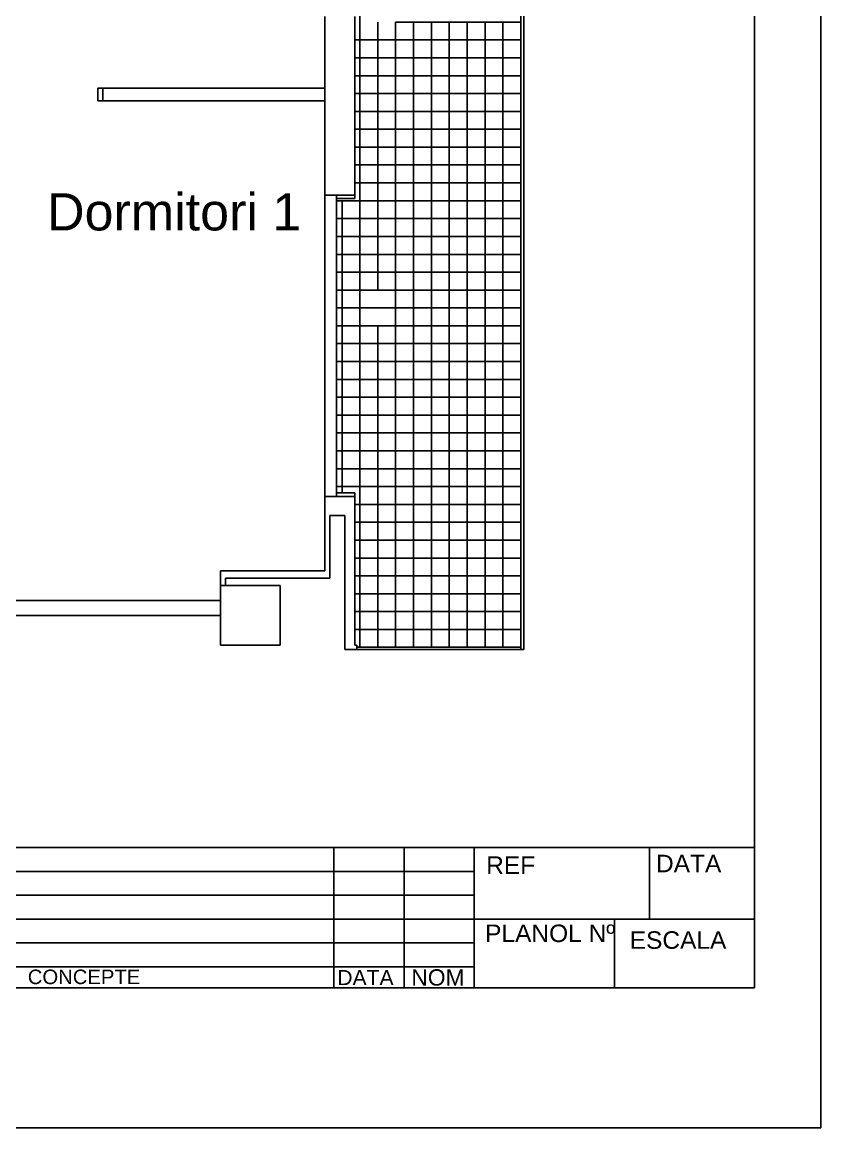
# Model space of a CAD drawing. Header units: millimetres. Extents: x 2377 to 4712, y -254 to 3188.
# Drawn here: x 3610.6 to 3724.5, y 1677.7 to 1835.5 of the extents above; entities that cross this region are included whole.
import ezdxf

# ---------------------------------------------------------------- set-up
doc = ezdxf.new("R2010")
doc.units = ezdxf.units.MM
doc.linetypes.add('DASHED2', pattern=[0.375, 0.25, -0.125])
doc.layers.add('Nombre', color=130, linetype='Continuous')
doc.styles.get("Standard").update_dxf_attribs({"font": 'arial.ttf'})

msp = doc.modelspace()

# ---------------------------------------------------------------- linework, layer by layer
for p, q in [((3724.55, 1974.71), (3724.55, 1677.71)), ((3715.09, 1697.71), (3715.09, 1959.71)), ((3681.76, 1746.28), (3681.76, 1922.57)), ((3682.2, 1746.28), (3682.2, 1922.57)), ((3658.82, 1899.21), (3658.82, 1822.74)), ((3653.82, 1836.27), (3653.82, 1827.78)), ((3658.07, 1810.78), (3658.07, 1836.27)), ((3661.36, 1835.49), (3661.36, 1832.94)), ((3663.91, 1835.49), (3666.46, 1835.49)), ((3663.91, 1835.49), (3663.91, 1832.94)), ((3663.91, 1835.49), (3663.91, 1832.94)), ((3666.46, 1835.49), (3666.46, 1832.94)), ((3666.46, 1835.49), (3669.01, 1835.49)), ((3669.01, 1835.49), (3669.01, 1832.94)), ((3669.01, 1835.49), (3671.56, 1835.49)), ((3671.56, 1835.49), (3671.56, 1832.94)), ((3671.56, 1835.49), (3674.11, 1835.49)), ((3674.11, 1835.49), (3674.11, 1830.39)), ((3674.11, 1835.49), (3676.66, 1835.49)), ((3676.66, 1835.49), (3676.66, 1830.39)), ((3676.66, 1835.49), (3681.76, 1835.49)), ((3679.21, 1835.49), (3679.21, 1830.39)), ((3658.07, 1832.94), (3661.36, 1832.94)), ((3661.36, 1832.94), (3658.82, 1832.94)), ((3661.36, 1832.94), (3661.36, 1825.29)), ((3663.91, 1832.94), (3661.36, 1832.94)), ((3661.36, 1832.94), (3663.91, 1832.94)), ((3663.91, 1832.94), (3663.91, 1825.29)), ((3666.46, 1832.94), (3663.91, 1832.94)), ((3666.46, 1832.94), (3666.46, 1827.84)), ((3669.01, 1832.94), (3666.46, 1832.94)), ((3666.46, 1832.94), (3669.01, 1832.94)), ((3669.01, 1832.94), (3669.01, 1827.84)), ((3671.56, 1832.94), (3669.01, 1832.94)), ((3669.01, 1832.94), (3671.56, 1832.94)), ((3671.56, 1832.94), (3671.56, 1827.84)), ((3674.11, 1832.94), (3671.56, 1832.94)), ((3671.56, 1832.94), (3674.11, 1832.94)), ((3676.66, 1832.94), (3674.11, 1832.94)), ((3674.11, 1832.94), (3676.66, 1832.94)), ((3679.21, 1832.94), (3676.66, 1832.94)), ((3676.66, 1832.94), (3681.76, 1832.94)), ((3666.46, 1830.39), (3658.07, 1830.39)), ((3661.36, 1830.39), (3658.07, 1830.39)), ((3663.91, 1830.39), (3664.24, 1830.39)), ((3663.91, 1830.39), (3663.91, 1827.84)), ((3669.01, 1830.39), (3666.46, 1830.39)), ((3666.46, 1830.39), (3669.01, 1830.39)), ((3671.56, 1830.39), (3669.01, 1830.39)), ((3669.01, 1830.39), (3671.56, 1830.39)), ((3674.11, 1830.39), (3671.56, 1830.39)), ((3671.56, 1830.39), (3674.11, 1830.39)), ((3676.66, 1830.39), (3674.11, 1830.39)), ((3674.11, 1830.39), (3674.11, 1827.84)), ((3674.11, 1830.39), (3676.66, 1830.39)), ((3679.21, 1830.39), (3676.66, 1830.39)), ((3676.66, 1830.39), (3676.66, 1827.84)), ((3676.66, 1830.39), (3679.21, 1830.39)), ((3681.76, 1830.39), (3679.21, 1830.39)), ((3679.21, 1830.39), (3679.21, 1827.84)), ((3679.21, 1830.39), (3681.76, 1830.39)), ((3681.76, 1830.39), (3681.76, 1827.84)), ((3653.82, 1827.78), (3653.82, 1823.2)), ((3661.36, 1827.84), (3658.07, 1827.84)), ((3658.82, 1827.84), (3659.14, 1827.84)), ((3658.82, 1827.84), (3658.82, 1825.29)), ((3663.91, 1827.84), (3661.36, 1827.84)), ((3661.36, 1827.84), (3663.91, 1827.84)), ((3666.46, 1827.84), (3663.91, 1827.84)), ((3663.91, 1827.84), (3663.91, 1825.29)), ((3663.91, 1827.84), (3663.91, 1825.29)), ((3669.01, 1827.84), (3666.46, 1827.84)), ((3666.46, 1827.84), (3666.46, 1825.29)), ((3666.46, 1827.84), (3669.01, 1827.84)), ((3671.56, 1827.84), (3669.01, 1827.84)), ((3669.01, 1827.84), (3669.01, 1825.29)), ((3669.01, 1827.84), (3671.56, 1827.84)), ((3674.11, 1827.84), (3671.56, 1827.84)), ((3671.56, 1827.84), (3671.56, 1825.29)), ((3671.56, 1827.84), (3674.11, 1827.84)), ((3676.66, 1827.84), (3674.11, 1827.84)), ((3674.11, 1827.84), (3674.11, 1825.29)), ((3674.11, 1827.84), (3676.66, 1827.84)), ((3679.21, 1827.84), (3676.66, 1827.84)), ((3676.66, 1827.84), (3676.66, 1825.29)), ((3676.66, 1827.84), (3679.21, 1827.84)), ((3681.76, 1827.84), (3679.21, 1827.84)), ((3679.21, 1827.84), (3679.21, 1825.29)), ((3679.21, 1827.84), (3681.76, 1827.84)), ((3681.76, 1827.84), (3681.76, 1825.29)), ((3653.82, 1826.05), (3621.43, 1826.05)), ((3622.17, 1826.05), (3621.43, 1826.05)), ((3621.43, 1826.05), (3621.43, 1824.25)), ((3622.17, 1826.05), (3622.17, 1824.25)), ((3653.82, 1824.25), (3621.43, 1824.25)), ((3622.17, 1824.25), (3621.43, 1824.25)), ((3661.36, 1825.29), (3658.07, 1825.29)), ((3658.82, 1825.29), (3658.82, 1822.74)), ((3663.91, 1825.29), (3661.36, 1825.29)), ((3661.36, 1825.29), (3661.36, 1822.74)), ((3661.36, 1825.29), (3663.91, 1825.29)), ((3666.46, 1825.29), (3663.91, 1825.29)), ((3663.91, 1825.29), (3663.91, 1804.9)), ((3663.91, 1825.29), (3666.46, 1825.29)), ((3663.91, 1825.29), (3663.91, 1822.74)), ((3663.91, 1825.29), (3663.91, 1822.74)), ((3669.01, 1825.29), (3666.46, 1825.29)), ((3666.46, 1825.29), (3666.46, 1822.74)), ((3666.46, 1825.29), (3669.01, 1825.29)), ((3671.56, 1825.29), (3669.01, 1825.29)), ((3669.01, 1825.29), (3669.01, 1822.74)), ((3669.01, 1825.29), (3671.56, 1825.29)), ((3674.11, 1825.29), (3671.56, 1825.29)), ((3671.56, 1825.29), (3671.56, 1822.74)), ((3671.56, 1825.29), (3674.11, 1825.29)), ((3676.66, 1825.29), (3674.11, 1825.29)), ((3674.11, 1825.29), (3674.11, 1822.74)), ((3674.11, 1825.29), (3676.66, 1825.29)), ((3679.21, 1825.29), (3676.66, 1825.29)), ((3676.66, 1825.29), (3676.66, 1822.74)), ((3676.66, 1825.29), (3679.21, 1825.29)), ((3681.76, 1825.29), (3679.21, 1825.29)), ((3679.21, 1825.29), (3679.21, 1822.74)), ((3679.21, 1825.29), (3681.76, 1825.29)), ((3681.76, 1825.29), (3681.76, 1822.74)), ((3653.82, 1810.78), (3653.82, 1823.2)), ((3658.07, 1822.74), (3661.36, 1822.74)), ((3661.36, 1822.74), (3658.82, 1822.74)), ((3658.82, 1822.74), (3658.82, 1820.19)), ((3663.91, 1822.74), (3661.36, 1822.74)), ((3661.36, 1822.74), (3661.36, 1820.19)), ((3661.36, 1822.74), (3663.91, 1822.74)), ((3666.46, 1822.74), (3663.91, 1822.74)), ((3663.91, 1822.74), (3663.91, 1820.19)), ((3663.91, 1822.74), (3663.91, 1820.19)), ((3663.91, 1822.74), (3663.91, 1820.19)), ((3669.01, 1822.74), (3666.46, 1822.74)), ((3666.46, 1822.74), (3666.46, 1820.19)), ((3666.46, 1822.74), (3669.01, 1822.74)), ((3671.56, 1822.74), (3669.01, 1822.74)), ((3669.01, 1822.74), (3669.01, 1820.19)), ((3669.01, 1822.74), (3671.56, 1822.74)), ((3674.11, 1822.74), (3671.56, 1822.74)), ((3671.56, 1822.74), (3671.56, 1820.19)), ((3671.56, 1822.74), (3674.11, 1822.74)), ((3676.66, 1822.74), (3674.11, 1822.74)), ((3674.11, 1822.74), (3674.11, 1820.19)), ((3674.11, 1822.74), (3676.66, 1822.74)), ((3679.21, 1822.74), (3676.66, 1822.74)), ((3676.66, 1822.74), (3676.66, 1820.19)), ((3676.66, 1822.74), (3679.21, 1822.74)), ((3681.76, 1822.74), (3679.21, 1822.74)), ((3679.21, 1822.74), (3679.21, 1820.19)), ((3679.21, 1822.74), (3681.76, 1822.74)), ((3681.76, 1822.74), (3681.76, 1820.19)), ((3663.91, 1820.19), (3663.91, 1821.46)), ((3661.36, 1820.19), (3658.07, 1820.19)), ((3658.82, 1820.19), (3658.82, 1817.64)), ((3658.82, 1820.19), (3658.82, 1817.64)), ((3663.91, 1820.19), (3661.36, 1820.19)), ((3661.36, 1820.19), (3661.36, 1817.64)), ((3661.36, 1820.19), (3663.91, 1820.19)), ((3663.91, 1820.19), (3664.24, 1820.19)), ((3666.46, 1820.19), (3663.91, 1820.19)), ((3663.91, 1820.19), (3663.91, 1817.64)), ((3663.91, 1820.19), (3663.91, 1815.1)), ((3663.91, 1820.19), (3663.91, 1817.64)), ((3663.91, 1820.19), (3663.91, 1817.64)), ((3669.01, 1820.19), (3666.46, 1820.19)), ((3666.46, 1820.19), (3666.46, 1817.64)), ((3666.46, 1820.19), (3669.01, 1820.19)), ((3671.56, 1820.19), (3669.01, 1820.19)), ((3669.01, 1820.19), (3669.01, 1817.64)), ((3669.01, 1820.19), (3671.56, 1820.19)), ((3674.11, 1820.19), (3671.56, 1820.19)), ((3671.56, 1820.19), (3671.56, 1817.64)), ((3671.56, 1820.19), (3674.11, 1820.19)), ((3676.66, 1820.19), (3674.11, 1820.19)), ((3674.11, 1820.19), (3674.11, 1817.64)), ((3674.11, 1820.19), (3676.66, 1820.19)), ((3679.21, 1820.19), (3676.66, 1820.19)), ((3676.66, 1820.19), (3676.66, 1817.64)), ((3676.66, 1820.19), (3679.21, 1820.19)), ((3681.76, 1820.19), (3679.21, 1820.19)), ((3679.21, 1820.19), (3679.21, 1817.64)), ((3679.21, 1820.19), (3681.76, 1820.19)), ((3681.76, 1820.19), (3681.76, 1817.64)), ((3661.36, 1817.64), (3658.07, 1817.64)), ((3658.82, 1817.64), (3658.82, 1818.92)), ((3658.82, 1817.64), (3659.14, 1817.64)), ((3658.82, 1817.64), (3658.82, 1815.1)), ((3658.82, 1817.64), (3658.82, 1812.55)), ((3658.82, 1817.64), (3658.82, 1815.1)), ((3663.91, 1817.64), (3661.36, 1817.64)), ((3661.36, 1817.64), (3661.36, 1815.1)), ((3661.36, 1817.64), (3663.91, 1817.64)), ((3666.46, 1817.64), (3663.91, 1817.64)), ((3663.91, 1817.64), (3663.91, 1815.1)), ((3663.91, 1817.64), (3663.91, 1815.1)), ((3669.01, 1817.64), (3666.46, 1817.64)), ((3666.46, 1817.64), (3666.46, 1815.1)), ((3666.46, 1817.64), (3669.01, 1817.64)), ((3671.56, 1817.64), (3669.01, 1817.64)), ((3669.01, 1817.64), (3669.01, 1815.1)), ((3669.01, 1817.64), (3671.56, 1817.64)), ((3674.11, 1817.64), (3671.56, 1817.64)), ((3671.56, 1817.64), (3671.56, 1815.1)), ((3671.56, 1817.64), (3674.11, 1817.64)), ((3676.66, 1817.64), (3674.11, 1817.64)), ((3674.11, 1817.64), (3674.11, 1815.1)), ((3674.11, 1817.64), (3676.66, 1817.64)), ((3679.21, 1817.64), (3676.66, 1817.64)), ((3676.66, 1817.64), (3676.66, 1815.1)), ((3676.66, 1817.64), (3679.21, 1817.64)), ((3681.76, 1817.64), (3679.21, 1817.64)), ((3679.21, 1817.64), (3679.21, 1815.1)), ((3679.21, 1817.64), (3681.76, 1817.64)), ((3681.76, 1817.64), (3681.76, 1815.1)), ((3661.36, 1815.1), (3658.07, 1815.1)), ((3658.82, 1815.1), (3658.82, 1812.55)), ((3663.91, 1815.1), (3661.36, 1815.1)), ((3661.36, 1815.1), (3661.36, 1812.55)), ((3661.36, 1815.1), (3663.91, 1815.1)), ((3666.46, 1815.1), (3663.91, 1815.1)), ((3663.91, 1815.1), (3663.91, 1804.9)), ((3663.91, 1815.1), (3666.46, 1815.1)), ((3663.91, 1815.1), (3663.91, 1812.55)), ((3663.91, 1815.1), (3664.24, 1815.1)), ((3663.91, 1815.1), (3663.91, 1812.55)), ((3663.91, 1815.1), (3663.91, 1810)), ((3663.91, 1815.1), (3664.24, 1815.1)), ((3663.91, 1815.1), (3663.91, 1812.55)), ((3669.01, 1815.1), (3666.46, 1815.1)), ((3666.46, 1815.1), (3666.46, 1812.55)), ((3666.46, 1815.1), (3669.01, 1815.1)), ((3671.56, 1815.1), (3669.01, 1815.1)), ((3669.01, 1815.1), (3669.01, 1812.55)), ((3669.01, 1815.1), (3671.56, 1815.1)), ((3674.11, 1815.1), (3671.56, 1815.1)), ((3671.56, 1815.1), (3671.56, 1812.55)), ((3671.56, 1815.1), (3674.11, 1815.1)), ((3676.66, 1815.1), (3674.11, 1815.1)), ((3674.11, 1815.1), (3674.11, 1812.55)), ((3674.11, 1815.1), (3676.66, 1815.1)), ((3679.21, 1815.1), (3676.66, 1815.1)), ((3676.66, 1815.1), (3676.66, 1812.55)), ((3676.66, 1815.1), (3679.21, 1815.1)), ((3681.76, 1815.1), (3679.21, 1815.1)), ((3679.21, 1815.1), (3679.21, 1812.55)), ((3679.21, 1815.1), (3681.76, 1815.1)), ((3681.76, 1815.1), (3681.76, 1812.55)), ((3658.82, 1812.55), (3658.07, 1812.55)), ((3661.36, 1812.55), (3658.82, 1812.55)), ((3658.82, 1812.55), (3658.82, 1810)), ((3658.82, 1812.55), (3661.36, 1812.55)), ((3661.36, 1812.55), (3658.82, 1812.55)), ((3658.82, 1812.55), (3661.36, 1812.55)), ((3658.82, 1812.55), (3659.14, 1812.55)), ((3658.82, 1812.55), (3659.14, 1812.55)), ((3663.91, 1812.55), (3661.36, 1812.55)), ((3661.36, 1812.55), (3661.36, 1810)), ((3661.36, 1812.55), (3663.91, 1812.55)), ((3663.91, 1812.55), (3661.36, 1812.55)), ((3661.36, 1812.55), (3663.91, 1812.55)), ((3666.46, 1812.55), (3663.91, 1812.55)), ((3663.91, 1812.55), (3663.91, 1810)), ((3663.91, 1812.55), (3663.91, 1810)), ((3663.91, 1812.55), (3663.91, 1810)), ((3669.01, 1812.55), (3666.46, 1812.55)), ((3666.46, 1812.55), (3666.46, 1810)), ((3666.46, 1812.55), (3669.01, 1812.55)), ((3671.56, 1812.55), (3669.01, 1812.55)), ((3669.01, 1812.55), (3669.01, 1810)), ((3669.01, 1812.55), (3671.56, 1812.55)), ((3674.11, 1812.55), (3671.56, 1812.55)), ((3671.56, 1812.55), (3671.56, 1810)), ((3671.56, 1812.55), (3674.11, 1812.55)), ((3676.66, 1812.55), (3674.11, 1812.55)), ((3674.11, 1812.55), (3674.11, 1810)), ((3674.11, 1812.55), (3676.66, 1812.55)), ((3679.21, 1812.55), (3676.66, 1812.55)), ((3676.66, 1812.55), (3676.66, 1810)), ((3676.66, 1812.55), (3679.21, 1812.55)), ((3681.76, 1812.55), (3679.21, 1812.55)), ((3679.21, 1812.55), (3679.21, 1810)), ((3679.21, 1812.55), (3681.76, 1812.55)), ((3681.76, 1812.55), (3681.76, 1810)), ((3653.82, 1810.78), (3658.07, 1810.78)), ((3653.82, 1810.3), (3653.82, 1810.78)), ((3653.82, 1767.82), (3653.82, 1810.3)), ((3655.49, 1810.3), (3655.49, 1810.78)), ((3655.49, 1767.82), (3655.49, 1810.3)), ((3655.49, 1810.3), (3658.07, 1810.3)), ((3655.49, 1810.3), (3658.07, 1810.3)), ((3658.82, 1810), (3655.49, 1810)), ((3656.27, 1810), (3656.27, 1807.45)), ((3658.07, 1810.78), (3658.07, 1810.3)), ((3661.36, 1810), (3658.82, 1810)), ((3658.82, 1810), (3658.82, 1807.45)), ((3658.82, 1810), (3661.36, 1810)), ((3663.91, 1810), (3661.36, 1810)), ((3661.36, 1810), (3661.36, 1807.45)), ((3661.36, 1810), (3663.91, 1810)), ((3663.91, 1810), (3664.24, 1810)), ((3666.46, 1810), (3663.91, 1810)), ((3663.91, 1810), (3663.91, 1807.45)), ((3663.91, 1810), (3663.91, 1804.9)), ((3663.91, 1810), (3663.91, 1807.45)), ((3663.91, 1810), (3663.91, 1807.45)), ((3669.01, 1810), (3666.46, 1810)), ((3666.46, 1810), (3666.46, 1807.45)), ((3666.46, 1810), (3669.01, 1810)), ((3671.56, 1810), (3669.01, 1810)), ((3669.01, 1810), (3669.01, 1807.45)), ((3669.01, 1810), (3671.56, 1810)), ((3674.11, 1810), (3671.56, 1810)), ((3671.56, 1810), (3671.56, 1807.45)), ((3671.56, 1810), (3674.11, 1810)), ((3676.66, 1810), (3674.11, 1810)), ((3674.11, 1810), (3674.11, 1807.45)), ((3674.11, 1810), (3676.66, 1810)), ((3679.21, 1810), (3676.66, 1810)), ((3676.66, 1810), (3676.66, 1807.45)), ((3676.66, 1810), (3679.21, 1810)), ((3681.76, 1810), (3679.21, 1810)), ((3679.21, 1810), (3679.21, 1807.45)), ((3679.21, 1810), (3681.76, 1810)), ((3681.76, 1810), (3681.76, 1807.45)), ((3655.49, 1807.45), (3658.82, 1807.45)), ((3658.82, 1807.45), (3656.27, 1807.45)), ((3656.27, 1807.45), (3656.27, 1804.9)), ((3661.36, 1807.45), (3658.82, 1807.45)), ((3658.82, 1807.45), (3658.82, 1804.9)), ((3658.82, 1807.45), (3661.36, 1807.45)), ((3663.91, 1807.45), (3661.36, 1807.45)), ((3661.36, 1807.45), (3661.36, 1804.9)), ((3661.36, 1807.45), (3663.91, 1807.45)), ((3666.46, 1807.45), (3663.91, 1807.45)), ((3663.91, 1807.45), (3663.91, 1804.9)), ((3663.91, 1807.45), (3663.91, 1804.9)), ((3663.91, 1807.45), (3663.91, 1804.9)), ((3669.01, 1807.45), (3666.46, 1807.45)), ((3666.46, 1807.45), (3666.46, 1804.9)), ((3666.46, 1807.45), (3669.01, 1807.45)), ((3671.56, 1807.45), (3669.01, 1807.45)), ((3669.01, 1807.45), (3669.01, 1804.9)), ((3669.01, 1807.45), (3671.56, 1807.45)), ((3674.11, 1807.45), (3671.56, 1807.45)), ((3671.56, 1807.45), (3671.56, 1804.9)), ((3671.56, 1807.45), (3674.11, 1807.45)), ((3676.66, 1807.45), (3674.11, 1807.45)), ((3674.11, 1807.45), (3674.11, 1804.9)), ((3674.11, 1807.45), (3676.66, 1807.45)), ((3679.21, 1807.45), (3676.66, 1807.45)), ((3676.66, 1807.45), (3676.66, 1804.9)), ((3676.66, 1807.45), (3679.21, 1807.45)), ((3681.76, 1807.45), (3679.21, 1807.45)), ((3679.21, 1807.45), (3679.21, 1804.9)), ((3679.21, 1807.45), (3681.76, 1807.45)), ((3681.76, 1807.45), (3681.76, 1804.9)), ((3663.91, 1804.9), (3663.91, 1806.17)), ((3658.82, 1804.9), (3655.49, 1804.9)), ((3656.27, 1804.9), (3656.27, 1802.35)), ((3656.27, 1802.35), (3656.27, 1803.62)), ((3661.36, 1804.9), (3658.82, 1804.9)), ((3658.82, 1804.9), (3658.82, 1802.35)), ((3658.82, 1804.9), (3661.36, 1804.9)), ((3663.91, 1804.9), (3661.36, 1804.9)), ((3661.36, 1804.9), (3661.36, 1802.35)), ((3661.36, 1804.9), (3663.91, 1804.9)), ((3666.46, 1804.9), (3663.91, 1804.9)), ((3663.91, 1804.9), (3666.46, 1804.9)), ((3666.46, 1804.9), (3663.91, 1804.9)), ((3663.91, 1804.9), (3663.91, 1802.35)), ((3663.91, 1804.9), (3663.91, 1802.35)), ((3663.91, 1804.9), (3664.24, 1804.9)), ((3663.91, 1804.9), (3663.91, 1802.35)), ((3663.91, 1804.9), (3663.91, 1799.8)), ((3663.91, 1804.9), (3663.91, 1802.35)), ((3669.01, 1804.9), (3666.46, 1804.9)), ((3666.46, 1804.9), (3669.01, 1804.9)), ((3669.01, 1804.9), (3666.46, 1804.9)), ((3666.46, 1804.9), (3666.46, 1797.25)), ((3666.46, 1804.9), (3669.01, 1804.9)), ((3671.56, 1804.9), (3669.01, 1804.9)), ((3669.01, 1804.9), (3671.56, 1804.9)), ((3671.56, 1804.9), (3669.01, 1804.9)), ((3669.01, 1804.9), (3669.01, 1797.25)), ((3669.01, 1804.9), (3671.56, 1804.9)), ((3674.11, 1804.9), (3671.56, 1804.9)), ((3671.56, 1804.9), (3674.11, 1804.9)), ((3674.11, 1804.9), (3671.56, 1804.9)), ((3671.56, 1804.9), (3671.56, 1797.25)), ((3671.56, 1804.9), (3674.11, 1804.9)), ((3676.66, 1804.9), (3674.11, 1804.9)), ((3674.11, 1804.9), (3676.66, 1804.9)), ((3676.66, 1804.9), (3674.11, 1804.9)), ((3674.11, 1804.9), (3674.11, 1797.25)), ((3674.11, 1804.9), (3676.66, 1804.9)), ((3679.21, 1804.9), (3676.66, 1804.9)), ((3676.66, 1804.9), (3679.21, 1804.9)), ((3679.21, 1804.9), (3676.66, 1804.9)), ((3676.66, 1804.9), (3676.66, 1797.25)), ((3676.66, 1804.9), (3679.21, 1804.9)), ((3681.76, 1804.9), (3679.21, 1804.9)), ((3679.21, 1804.9), (3681.76, 1804.9)), ((3681.76, 1804.9), (3679.21, 1804.9)), ((3679.21, 1804.9), (3679.21, 1797.25)), ((3679.21, 1804.9), (3681.76, 1804.9)), ((3681.76, 1804.9), (3681.76, 1802.35)), ((3658.82, 1802.35), (3655.49, 1802.35)), ((3656.27, 1802.35), (3656.59, 1802.35)), ((3656.27, 1802.35), (3656.27, 1799.8)), ((3661.36, 1802.35), (3658.82, 1802.35)), ((3658.82, 1802.35), (3658.82, 1799.8)), ((3658.82, 1802.35), (3661.36, 1802.35)), ((3663.91, 1802.35), (3661.36, 1802.35)), ((3661.36, 1802.35), (3661.36, 1799.8)), ((3661.36, 1802.35), (3663.91, 1802.35)), ((3663.91, 1802.35), (3664.24, 1802.35)), ((3666.46, 1802.35), (3663.91, 1802.35)), ((3663.91, 1802.35), (3663.91, 1799.8)), ((3663.91, 1802.35), (3663.91, 1799.8)), ((3669.01, 1802.35), (3666.46, 1802.35)), ((3666.46, 1802.35), (3669.01, 1802.35)), ((3671.56, 1802.35), (3669.01, 1802.35)), ((3669.01, 1802.35), (3671.56, 1802.35)), ((3674.11, 1802.35), (3671.56, 1802.35)), ((3671.56, 1802.35), (3674.11, 1802.35)), ((3676.66, 1802.35), (3674.11, 1802.35)), ((3674.11, 1802.35), (3676.66, 1802.35)), ((3679.21, 1802.35), (3676.66, 1802.35)), ((3676.66, 1802.35), (3679.21, 1802.35)), ((3681.76, 1802.35), (3679.21, 1802.35)), ((3679.21, 1802.35), (3681.76, 1802.35)), ((3681.76, 1802.35), (3681.76, 1799.8)), ((3658.82, 1799.8), (3655.49, 1799.8)), ((3658.82, 1799.8), (3656.27, 1799.8)), ((3656.27, 1799.8), (3656.27, 1789.61)), ((3661.36, 1799.8), (3658.82, 1799.8)), ((3658.82, 1799.8), (3658.82, 1789.61)), ((3658.82, 1799.8), (3661.36, 1799.8)), ((3661.36, 1799.8), (3658.82, 1799.8)), ((3658.82, 1799.8), (3661.36, 1799.8)), ((3663.91, 1799.8), (3661.36, 1799.8)), ((3661.36, 1799.8), (3661.36, 1797.25)), ((3661.36, 1799.8), (3663.91, 1799.8)), ((3663.91, 1799.8), (3661.36, 1799.8)), ((3661.36, 1799.8), (3663.91, 1799.8)), ((3666.46, 1799.8), (3663.91, 1799.8)), ((3663.91, 1799.8), (3663.91, 1797.25)), ((3669.01, 1799.8), (3666.46, 1799.8)), ((3666.46, 1799.8), (3669.01, 1799.8)), ((3671.56, 1799.8), (3669.01, 1799.8)), ((3669.01, 1799.8), (3671.56, 1799.8)), ((3674.11, 1799.8), (3671.56, 1799.8)), ((3671.56, 1799.8), (3674.11, 1799.8)), ((3676.66, 1799.8), (3674.11, 1799.8)), ((3674.11, 1799.8), (3676.66, 1799.8)), ((3679.21, 1799.8), (3676.66, 1799.8)), ((3676.66, 1799.8), (3679.21, 1799.8)), ((3681.76, 1799.8), (3679.21, 1799.8)), ((3658.82, 1797.25), (3655.49, 1797.25)), ((3661.36, 1797.25), (3658.82, 1797.25)), ((3658.82, 1797.25), (3658.82, 1794.7)), ((3663.91, 1797.25), (3661.36, 1797.25)), ((3661.36, 1797.25), (3663.91, 1797.25)), ((3666.46, 1797.25), (3663.91, 1797.25)), ((3663.91, 1797.25), (3663.91, 1794.7)), ((3663.91, 1797.25), (3663.91, 1794.7)), ((3663.91, 1797.25), (3663.91, 1794.7)), ((3663.91, 1797.25), (3663.91, 1794.7)), ((3669.01, 1797.25), (3666.46, 1797.25)), ((3666.46, 1797.25), (3666.46, 1794.7)), ((3666.46, 1797.25), (3669.01, 1797.25)), ((3671.56, 1797.25), (3669.01, 1797.25)), ((3669.01, 1797.25), (3669.01, 1794.7)), ((3669.01, 1797.25), (3671.56, 1797.25)), ((3674.11, 1797.25), (3671.56, 1797.25)), ((3671.56, 1797.25), (3671.56, 1794.7)), ((3671.56, 1797.25), (3674.11, 1797.25)), ((3676.66, 1797.25), (3674.11, 1797.25)), ((3674.11, 1797.25), (3674.11, 1794.7)), ((3674.11, 1797.25), (3676.66, 1797.25)), ((3679.21, 1797.25), (3676.66, 1797.25)), ((3676.66, 1797.25), (3676.66, 1794.7)), ((3676.66, 1797.25), (3679.21, 1797.25)), ((3681.76, 1797.25), (3679.21, 1797.25)), ((3679.21, 1797.25), (3679.21, 1794.7)), ((3679.21, 1797.25), (3681.76, 1797.25)), ((3681.76, 1797.25), (3681.76, 1794.7)), ((3658.82, 1794.7), (3655.49, 1794.7)), ((3658.82, 1794.7), (3659.14, 1794.7)), ((3661.36, 1794.7), (3658.82, 1794.7)), ((3658.82, 1794.7), (3658.82, 1792.16)), ((3658.82, 1794.7), (3658.82, 1789.61)), ((3663.91, 1794.7), (3661.36, 1794.7)), ((3661.36, 1794.7), (3663.91, 1794.7)), ((3663.91, 1794.7), (3664.24, 1794.7)), ((3666.46, 1794.7), (3663.91, 1794.7)), ((3663.91, 1794.7), (3663.91, 1792.16)), ((3663.91, 1794.7), (3663.91, 1789.61)), ((3663.91, 1794.7), (3664.24, 1794.7)), ((3666.46, 1794.7), (3663.91, 1794.7)), ((3663.91, 1794.7), (3664.24, 1794.7)), ((3669.01, 1794.7), (3666.46, 1794.7)), ((3666.46, 1794.7), (3666.46, 1792.16)), ((3666.46, 1794.7), (3669.01, 1794.7)), ((3669.01, 1794.7), (3666.46, 1794.7)), ((3666.46, 1794.7), (3669.01, 1794.7)), ((3671.56, 1794.7), (3669.01, 1794.7)), ((3669.01, 1794.7), (3669.01, 1792.16)), ((3669.01, 1794.7), (3671.56, 1794.7)), ((3671.56, 1794.7), (3669.01, 1794.7)), ((3669.01, 1794.7), (3671.56, 1794.7)), ((3674.11, 1794.7), (3671.56, 1794.7)), ((3671.56, 1794.7), (3671.56, 1792.16)), ((3671.56, 1794.7), (3674.11, 1794.7)), ((3674.11, 1794.7), (3671.56, 1794.7)), ((3671.56, 1794.7), (3674.11, 1794.7)), ((3676.66, 1794.7), (3674.11, 1794.7)), ((3674.11, 1794.7), (3674.11, 1792.16)), ((3674.11, 1794.7), (3676.66, 1794.7)), ((3676.66, 1794.7), (3674.11, 1794.7)), ((3674.11, 1794.7), (3676.66, 1794.7)), ((3679.21, 1794.7), (3676.66, 1794.7)), ((3676.66, 1794.7), (3676.66, 1792.16)), ((3676.66, 1794.7), (3679.21, 1794.7)), ((3679.21, 1794.7), (3676.66, 1794.7)), ((3676.66, 1794.7), (3679.21, 1794.7)), ((3681.76, 1794.7), (3679.21, 1794.7)), ((3679.21, 1794.7), (3679.21, 1792.16)), ((3679.21, 1794.7), (3681.76, 1794.7)), ((3681.76, 1794.7), (3679.21, 1794.7)), ((3679.21, 1794.7), (3681.76, 1794.7)), ((3681.76, 1794.7), (3681.76, 1792.16)), ((3658.82, 1792.16), (3655.49, 1792.16)), ((3656.27, 1792.16), (3656.59, 1792.16)), ((3656.27, 1792.16), (3656.27, 1789.61)), ((3656.27, 1792.16), (3656.27, 1787.06)), ((3661.36, 1792.16), (3658.82, 1792.16)), ((3658.82, 1792.16), (3658.82, 1789.61)), ((3658.82, 1792.16), (3661.36, 1792.16)), ((3663.91, 1792.16), (3661.36, 1792.16)), ((3661.36, 1792.16), (3661.36, 1789.61)), ((3661.36, 1792.16), (3663.91, 1792.16)), ((3666.46, 1792.16), (3663.91, 1792.16)), ((3663.91, 1792.16), (3663.91, 1789.61)), ((3669.01, 1792.16), (3666.46, 1792.16)), ((3666.46, 1792.16), (3666.46, 1789.61)), ((3666.46, 1792.16), (3669.01, 1792.16)), ((3671.56, 1792.16), (3669.01, 1792.16)), ((3669.01, 1792.16), (3669.01, 1789.61)), ((3669.01, 1792.16), (3671.56, 1792.16)), ((3674.11, 1792.16), (3671.56, 1792.16)), ((3671.56, 1792.16), (3671.56, 1789.61)), ((3671.56, 1792.16), (3674.11, 1792.16)), ((3676.66, 1792.16), (3674.11, 1792.16)), ((3674.11, 1792.16), (3674.11, 1789.61)), ((3674.11, 1792.16), (3676.66, 1792.16)), ((3679.21, 1792.16), (3676.66, 1792.16)), ((3676.66, 1792.16), (3676.66, 1789.61)), ((3676.66, 1792.16), (3679.21, 1792.16)), ((3681.76, 1792.16), (3679.21, 1792.16)), ((3679.21, 1792.16), (3679.21, 1789.61)), ((3679.21, 1792.16), (3681.76, 1792.16)), ((3681.76, 1792.16), (3681.76, 1789.61)), ((3658.82, 1789.61), (3655.49, 1789.61)), ((3661.36, 1789.61), (3658.82, 1789.61)), ((3658.82, 1789.61), (3658.82, 1787.06)), ((3658.82, 1789.61), (3661.36, 1789.61)), ((3663.91, 1789.61), (3661.36, 1789.61)), ((3661.36, 1789.61), (3661.36, 1787.06)), ((3661.36, 1789.61), (3663.91, 1789.61)), ((3666.46, 1789.61), (3663.91, 1789.61)), ((3663.91, 1789.61), (3663.91, 1769.22)), ((3663.91, 1789.61), (3666.46, 1789.61)), ((3663.91, 1789.61), (3663.91, 1787.06)), ((3669.01, 1789.61), (3666.46, 1789.61)), ((3666.46, 1789.61), (3666.46, 1787.06)), ((3666.46, 1789.61), (3669.01, 1789.61)), ((3671.56, 1789.61), (3669.01, 1789.61)), ((3669.01, 1789.61), (3669.01, 1787.06)), ((3669.01, 1789.61), (3671.56, 1789.61)), ((3674.11, 1789.61), (3671.56, 1789.61)), ((3671.56, 1789.61), (3671.56, 1787.06)), ((3671.56, 1789.61), (3674.11, 1789.61)), ((3676.66, 1789.61), (3674.11, 1789.61)), ((3674.11, 1789.61), (3674.11, 1787.06)), ((3674.11, 1789.61), (3676.66, 1789.61)), ((3679.21, 1789.61), (3676.66, 1789.61)), ((3676.66, 1789.61), (3676.66, 1787.06)), ((3676.66, 1789.61), (3679.21, 1789.61)), ((3681.76, 1789.61), (3679.21, 1789.61)), ((3679.21, 1789.61), (3679.21, 1787.06)), ((3679.21, 1789.61), (3681.76, 1789.61)), ((3681.76, 1789.61), (3681.76, 1787.06)), ((3655.49, 1787.06), (3658.82, 1787.06)), ((3658.82, 1787.06), (3656.27, 1787.06)), ((3656.27, 1787.06), (3656.27, 1784.51)), ((3661.36, 1787.06), (3658.82, 1787.06)), ((3658.82, 1787.06), (3658.82, 1784.51)), ((3658.82, 1787.06), (3661.36, 1787.06)), ((3663.91, 1787.06), (3661.36, 1787.06)), ((3661.36, 1787.06), (3661.36, 1784.51)), ((3661.36, 1787.06), (3663.91, 1787.06)), ((3666.46, 1787.06), (3663.91, 1787.06)), ((3663.91, 1787.06), (3663.91, 1784.51)), ((3663.91, 1787.06), (3663.91, 1784.51)), ((3669.01, 1787.06), (3666.46, 1787.06)), ((3666.46, 1787.06), (3666.46, 1784.51)), ((3666.46, 1787.06), (3669.01, 1787.06)), ((3671.56, 1787.06), (3669.01, 1787.06)), ((3669.01, 1787.06), (3669.01, 1784.51)), ((3669.01, 1787.06), (3671.56, 1787.06)), ((3674.11, 1787.06), (3671.56, 1787.06)), ((3671.56, 1787.06), (3671.56, 1784.51)), ((3671.56, 1787.06), (3674.11, 1787.06)), ((3676.66, 1787.06), (3674.11, 1787.06)), ((3674.11, 1787.06), (3674.11, 1784.51)), ((3674.11, 1787.06), (3676.66, 1787.06)), ((3679.21, 1787.06), (3676.66, 1787.06)), ((3676.66, 1787.06), (3676.66, 1784.51)), ((3676.66, 1787.06), (3679.21, 1787.06)), ((3681.76, 1787.06), (3679.21, 1787.06)), ((3679.21, 1787.06), (3679.21, 1784.51)), ((3679.21, 1787.06), (3681.76, 1787.06)), ((3681.76, 1787.06), (3681.76, 1784.51)), ((3658.82, 1784.51), (3655.49, 1784.51)), ((3656.27, 1784.51), (3656.27, 1781.96)), ((3661.36, 1784.51), (3658.82, 1784.51)), ((3658.82, 1784.51), (3658.82, 1781.96)), ((3658.82, 1784.51), (3661.36, 1784.51)), ((3663.91, 1784.51), (3661.36, 1784.51)), ((3661.36, 1784.51), (3661.36, 1781.96)), ((3661.36, 1784.51), (3663.91, 1784.51)), ((3663.91, 1784.51), (3663.91, 1785.78)), ((3663.91, 1784.51), (3664.24, 1784.51)), ((3666.46, 1784.51), (3663.91, 1784.51)), ((3663.91, 1784.51), (3663.91, 1781.96)), ((3663.91, 1784.51), (3663.91, 1779.41)), ((3663.91, 1784.51), (3663.91, 1781.96)), ((3669.01, 1784.51), (3666.46, 1784.51)), ((3666.46, 1784.51), (3666.46, 1781.96)), ((3666.46, 1784.51), (3669.01, 1784.51)), ((3671.56, 1784.51), (3669.01, 1784.51)), ((3669.01, 1784.51), (3669.01, 1781.96)), ((3669.01, 1784.51), (3671.56, 1784.51)), ((3674.11, 1784.51), (3671.56, 1784.51)), ((3671.56, 1784.51), (3671.56, 1781.96)), ((3671.56, 1784.51), (3674.11, 1784.51)), ((3676.66, 1784.51), (3674.11, 1784.51)), ((3674.11, 1784.51), (3674.11, 1781.96)), ((3674.11, 1784.51), (3676.66, 1784.51)), ((3679.21, 1784.51), (3676.66, 1784.51)), ((3676.66, 1784.51), (3676.66, 1781.96)), ((3676.66, 1784.51), (3679.21, 1784.51)), ((3681.76, 1784.51), (3679.21, 1784.51)), ((3679.21, 1784.51), (3679.21, 1781.96)), ((3679.21, 1784.51), (3681.76, 1784.51)), ((3681.76, 1784.51), (3681.76, 1781.96)), ((3656.27, 1781.96), (3656.27, 1783.23)), ((3658.82, 1781.96), (3655.49, 1781.96)), ((3656.27, 1781.96), (3656.59, 1781.96)), ((3656.27, 1781.96), (3656.27, 1779.41)), ((3661.36, 1781.96), (3658.82, 1781.96)), ((3658.82, 1781.96), (3658.82, 1779.41)), ((3658.82, 1781.96), (3661.36, 1781.96)), ((3663.91, 1781.96), (3661.36, 1781.96)), ((3661.36, 1781.96), (3661.36, 1779.41)), ((3661.36, 1781.96), (3663.91, 1781.96)), ((3666.46, 1781.96), (3663.91, 1781.96)), ((3663.91, 1781.96), (3663.91, 1779.41)), ((3669.01, 1781.96), (3666.46, 1781.96)), ((3666.46, 1781.96), (3666.46, 1779.41)), ((3666.46, 1781.96), (3669.01, 1781.96)), ((3671.56, 1781.96), (3669.01, 1781.96)), ((3669.01, 1781.96), (3669.01, 1779.41)), ((3669.01, 1781.96), (3671.56, 1781.96)), ((3674.11, 1781.96), (3671.56, 1781.96)), ((3671.56, 1781.96), (3671.56, 1779.41)), ((3671.56, 1781.96), (3674.11, 1781.96)), ((3676.66, 1781.96), (3674.11, 1781.96)), ((3674.11, 1781.96), (3674.11, 1779.41)), ((3674.11, 1781.96), (3676.66, 1781.96)), ((3679.21, 1781.96), (3676.66, 1781.96)), ((3676.66, 1781.96), (3676.66, 1779.41)), ((3676.66, 1781.96), (3679.21, 1781.96)), ((3681.76, 1781.96), (3679.21, 1781.96)), ((3679.21, 1781.96), (3679.21, 1779.41)), ((3679.21, 1781.96), (3681.76, 1781.96)), ((3681.76, 1781.96), (3681.76, 1779.41)), ((3658.82, 1779.41), (3655.49, 1779.41)), ((3658.82, 1779.41), (3656.27, 1779.41)), ((3656.27, 1779.41), (3656.27, 1769.22)), ((3661.36, 1779.41), (3658.82, 1779.41)), ((3658.82, 1779.41), (3658.82, 1769.22)), ((3658.82, 1779.41), (3661.36, 1779.41)), ((3661.36, 1779.41), (3658.82, 1779.41)), ((3658.82, 1779.41), (3661.36, 1779.41)), ((3663.91, 1779.41), (3661.36, 1779.41)), ((3661.36, 1779.41), (3661.36, 1776.86)), ((3661.36, 1779.41), (3663.91, 1779.41)), ((3663.91, 1779.41), (3661.36, 1779.41)), ((3661.36, 1779.41), (3663.91, 1779.41)), ((3666.46, 1779.41), (3663.91, 1779.41)), ((3663.91, 1779.41), (3663.91, 1769.22)), ((3663.91, 1779.41), (3666.46, 1779.41)), ((3663.91, 1779.41), (3663.91, 1776.86)), ((3669.01, 1779.41), (3666.46, 1779.41)), ((3666.46, 1779.41), (3666.46, 1776.86)), ((3666.46, 1779.41), (3669.01, 1779.41)), ((3671.56, 1779.41), (3669.01, 1779.41)), ((3669.01, 1779.41), (3669.01, 1776.86)), ((3669.01, 1779.41), (3671.56, 1779.41)), ((3674.11, 1779.41), (3671.56, 1779.41)), ((3671.56, 1779.41), (3671.56, 1776.86)), ((3671.56, 1779.41), (3674.11, 1779.41)), ((3676.66, 1779.41), (3674.11, 1779.41)), ((3674.11, 1779.41), (3674.11, 1776.86)), ((3674.11, 1779.41), (3676.66, 1779.41)), ((3679.21, 1779.41), (3676.66, 1779.41)), ((3676.66, 1779.41), (3676.66, 1776.86)), ((3676.66, 1779.41), (3679.21, 1779.41)), ((3681.76, 1779.41), (3679.21, 1779.41)), ((3679.21, 1779.41), (3679.21, 1776.86)), ((3679.21, 1779.41), (3681.76, 1779.41)), ((3681.76, 1779.41), (3681.76, 1776.86)), ((3658.82, 1776.86), (3655.49, 1776.86)), ((3661.36, 1776.86), (3658.82, 1776.86)), ((3658.82, 1776.86), (3658.82, 1774.31)), ((3663.91, 1776.86), (3661.36, 1776.86)), ((3661.36, 1776.86), (3661.36, 1774.31)), ((3661.36, 1776.86), (3663.91, 1776.86)), ((3666.46, 1776.86), (3663.91, 1776.86)), ((3663.91, 1776.86), (3663.91, 1774.31)), ((3663.91, 1776.86), (3663.91, 1774.31)), ((3669.01, 1776.86), (3666.46, 1776.86)), ((3666.46, 1776.86), (3666.46, 1774.31)), ((3666.46, 1776.86), (3669.01, 1776.86)), ((3671.56, 1776.86), (3669.01, 1776.86)), ((3669.01, 1776.86), (3669.01, 1774.31)), ((3669.01, 1776.86), (3671.56, 1776.86)), ((3674.11, 1776.86), (3671.56, 1776.86)), ((3671.56, 1776.86), (3671.56, 1774.31)), ((3671.56, 1776.86), (3674.11, 1776.86)), ((3676.66, 1776.86), (3674.11, 1776.86)), ((3674.11, 1776.86), (3674.11, 1774.31)), ((3674.11, 1776.86), (3676.66, 1776.86)), ((3679.21, 1776.86), (3676.66, 1776.86)), ((3676.66, 1776.86), (3676.66, 1774.31)), ((3676.66, 1776.86), (3679.21, 1776.86)), ((3681.76, 1776.86), (3679.21, 1776.86)), ((3679.21, 1776.86), (3679.21, 1774.31)), ((3679.21, 1776.86), (3681.76, 1776.86)), ((3681.76, 1776.86), (3681.76, 1774.31)), ((3658.82, 1774.31), (3655.49, 1774.31)), ((3658.82, 1774.31), (3659.14, 1774.31)), ((3661.36, 1774.31), (3658.82, 1774.31)), ((3658.82, 1774.31), (3658.82, 1771.76)), ((3658.82, 1774.31), (3658.82, 1769.22)), ((3663.91, 1774.31), (3661.36, 1774.31)), ((3661.36, 1774.31), (3661.36, 1771.76)), ((3661.36, 1774.31), (3663.91, 1774.31)), ((3663.91, 1774.31), (3664.24, 1774.31)), ((3666.46, 1774.31), (3663.91, 1774.31)), ((3663.91, 1774.31), (3663.91, 1771.76)), ((3663.91, 1774.31), (3663.91, 1769.22)), ((3663.91, 1774.31), (3663.91, 1771.76)), ((3669.01, 1774.31), (3666.46, 1774.31)), ((3666.46, 1774.31), (3666.46, 1771.76)), ((3666.46, 1774.31), (3669.01, 1774.31)), ((3671.56, 1774.31), (3669.01, 1774.31)), ((3669.01, 1774.31), (3669.01, 1771.76)), ((3669.01, 1774.31), (3671.56, 1774.31)), ((3674.11, 1774.31), (3671.56, 1774.31)), ((3671.56, 1774.31), (3671.56, 1771.76)), ((3671.56, 1774.31), (3674.11, 1774.31)), ((3676.66, 1774.31), (3674.11, 1774.31)), ((3674.11, 1774.31), (3674.11, 1771.76)), ((3674.11, 1774.31), (3676.66, 1774.31)), ((3679.21, 1774.31), (3676.66, 1774.31)), ((3676.66, 1774.31), (3676.66, 1771.76)), ((3676.66, 1774.31), (3679.21, 1774.31)), ((3681.76, 1774.31), (3679.21, 1774.31)), ((3679.21, 1774.31), (3679.21, 1771.76)), ((3679.21, 1774.31), (3681.76, 1774.31)), ((3681.76, 1774.31), (3681.76, 1771.76)), ((3658.82, 1771.76), (3655.49, 1771.76)), ((3661.36, 1771.76), (3658.82, 1771.76)), ((3663.91, 1771.76), (3661.36, 1771.76)), ((3661.36, 1771.76), (3661.36, 1769.22)), ((3661.36, 1771.76), (3663.91, 1771.76)), ((3666.46, 1771.76), (3663.91, 1771.76)), ((3663.91, 1771.76), (3663.91, 1769.22)), ((3669.01, 1771.76), (3666.46, 1771.76)), ((3666.46, 1771.76), (3666.46, 1769.22)), ((3666.46, 1771.76), (3669.01, 1771.76)), ((3671.56, 1771.76), (3669.01, 1771.76)), ((3669.01, 1771.76), (3669.01, 1769.22)), ((3669.01, 1771.76), (3671.56, 1771.76)), ((3674.11, 1771.76), (3671.56, 1771.76)), ((3671.56, 1771.76), (3671.56, 1769.22)), ((3671.56, 1771.76), (3674.11, 1771.76)), ((3676.66, 1771.76), (3674.11, 1771.76)), ((3674.11, 1771.76), (3674.11, 1769.22)), ((3674.11, 1771.76), (3676.66, 1771.76)), ((3679.21, 1771.76), (3676.66, 1771.76)), ((3676.66, 1771.76), (3676.66, 1769.22)), ((3676.66, 1771.76), (3679.21, 1771.76)), ((3681.76, 1771.76), (3679.21, 1771.76)), ((3679.21, 1771.76), (3679.21, 1769.22)), ((3679.21, 1771.76), (3681.76, 1771.76)), ((3681.76, 1771.76), (3681.76, 1769.22)), ((3661.36, 1769.22), (3655.49, 1769.22)), ((3656.27, 1769.22), (3656.27, 1768.3)), ((3658.82, 1769.22), (3656.27, 1769.22)), ((3656.27, 1769.22), (3658.82, 1769.22)), ((3658.82, 1769.22), (3658.82, 1766.67)), ((3661.36, 1769.22), (3658.82, 1769.22)), ((3658.82, 1769.22), (3661.36, 1769.22)), ((3661.36, 1769.22), (3658.82, 1769.22)), ((3663.91, 1769.22), (3661.36, 1769.22)), ((3661.36, 1769.22), (3661.36, 1766.67)), ((3661.36, 1769.22), (3663.91, 1769.22)), ((3663.91, 1769.22), (3661.36, 1769.22)), ((3661.36, 1769.22), (3663.91, 1769.22)), ((3663.91, 1769.22), (3661.36, 1769.22)), ((3661.36, 1769.22), (3663.91, 1769.22)), ((3666.46, 1769.22), (3663.91, 1769.22)), ((3663.91, 1769.22), (3666.46, 1769.22)), ((3666.46, 1769.22), (3663.91, 1769.22)), ((3663.91, 1769.22), (3663.91, 1766.67)), ((3663.91, 1769.22), (3663.91, 1766.67)), ((3669.01, 1769.22), (3666.46, 1769.22)), ((3666.46, 1769.22), (3669.01, 1769.22)), ((3669.01, 1769.22), (3666.46, 1769.22)), ((3666.46, 1769.22), (3666.46, 1766.67)), ((3666.46, 1769.22), (3669.01, 1769.22)), ((3671.56, 1769.22), (3669.01, 1769.22)), ((3669.01, 1769.22), (3671.56, 1769.22)), ((3671.56, 1769.22), (3669.01, 1769.22)), ((3669.01, 1769.22), (3669.01, 1766.67)), ((3669.01, 1769.22), (3671.56, 1769.22)), ((3674.11, 1769.22), (3671.56, 1769.22)), ((3671.56, 1769.22), (3674.11, 1769.22)), ((3674.11, 1769.22), (3671.56, 1769.22)), ((3671.56, 1769.22), (3671.56, 1766.67)), ((3671.56, 1769.22), (3674.11, 1769.22)), ((3676.66, 1769.22), (3674.11, 1769.22)), ((3674.11, 1769.22), (3676.66, 1769.22)), ((3676.66, 1769.22), (3674.11, 1769.22)), ((3674.11, 1769.22), (3674.11, 1766.67)), ((3674.11, 1769.22), (3676.66, 1769.22)), ((3679.21, 1769.22), (3676.66, 1769.22)), ((3676.66, 1769.22), (3679.21, 1769.22)), ((3679.21, 1769.22), (3676.66, 1769.22)), ((3676.66, 1769.22), (3676.66, 1766.67)), ((3676.66, 1769.22), (3679.21, 1769.22)), ((3681.76, 1769.22), (3679.21, 1769.22)), ((3679.21, 1769.22), (3681.76, 1769.22)), ((3681.76, 1769.22), (3679.21, 1769.22)), ((3679.21, 1769.22), (3679.21, 1766.67)), ((3679.21, 1769.22), (3681.76, 1769.22)), ((3681.76, 1769.22), (3681.76, 1766.67)), ((3653.82, 1757.2), (3653.82, 1767.82)), ((3653.82, 1767.82), (3658.07, 1767.82)), ((3655.49, 1767.82), (3655.49, 1768.3)), ((3655.49, 1768.3), (3658.07, 1768.3)), ((3655.49, 1767.82), (3658.07, 1767.82)), ((3655.49, 1767.82), (3658.07, 1767.82)), ((3658.07, 1768.3), (3658.07, 1746.58)), ((3661.36, 1766.67), (3658.07, 1766.67)), ((3658.82, 1766.67), (3659.14, 1766.67)), ((3658.82, 1766.67), (3658.82, 1764.12)), ((3658.82, 1766.67), (3658.82, 1761.57)), ((3663.91, 1766.67), (3661.36, 1766.67)), ((3661.36, 1766.67), (3661.36, 1753.92)), ((3661.36, 1766.67), (3663.91, 1766.67)), ((3663.91, 1766.67), (3664.24, 1766.67)), ((3666.46, 1766.67), (3663.91, 1766.67)), ((3663.91, 1766.67), (3663.91, 1764.12)), ((3663.91, 1766.67), (3663.91, 1753.92)), ((3669.01, 1766.67), (3666.46, 1766.67)), ((3666.46, 1766.67), (3666.46, 1753.92)), ((3666.46, 1766.67), (3669.01, 1766.67)), ((3671.56, 1766.67), (3669.01, 1766.67)), ((3669.01, 1766.67), (3669.01, 1753.92)), ((3669.01, 1766.67), (3671.56, 1766.67)), ((3674.11, 1766.67), (3671.56, 1766.67)), ((3671.56, 1766.67), (3671.56, 1753.92)), ((3671.56, 1766.67), (3674.11, 1766.67)), ((3676.66, 1766.67), (3674.11, 1766.67)), ((3674.11, 1766.67), (3674.11, 1753.92)), ((3674.11, 1766.67), (3676.66, 1766.67)), ((3679.21, 1766.67), (3676.66, 1766.67)), ((3676.66, 1766.67), (3676.66, 1753.92)), ((3676.66, 1766.67), (3679.21, 1766.67)), ((3681.76, 1766.67), (3679.21, 1766.67)), ((3679.21, 1766.67), (3679.21, 1753.92)), ((3679.21, 1766.67), (3681.76, 1766.67)), ((3681.76, 1766.67), (3681.76, 1764.12)), ((3654.51, 1756.14), (3654.51, 1765.11)), ((3654.51, 1765.11), (3656.64, 1765.11)), ((3656.64, 1765.11), (3656.64, 1745.97)), ((3658.82, 1764.12), (3658.07, 1764.12)), ((3661.36, 1764.12), (3658.82, 1764.12)), ((3663.91, 1764.12), (3661.36, 1764.12)), ((3661.36, 1764.12), (3663.91, 1764.12)), ((3666.46, 1764.12), (3663.91, 1764.12)), ((3669.01, 1764.12), (3666.46, 1764.12)), ((3666.46, 1764.12), (3669.01, 1764.12)), ((3671.56, 1764.12), (3669.01, 1764.12)), ((3669.01, 1764.12), (3671.56, 1764.12)), ((3674.11, 1764.12), (3671.56, 1764.12)), ((3671.56, 1764.12), (3674.11, 1764.12)), ((3676.66, 1764.12), (3674.11, 1764.12)), ((3674.11, 1764.12), (3676.66, 1764.12)), ((3679.21, 1764.12), (3676.66, 1764.12)), ((3676.66, 1764.12), (3679.21, 1764.12)), ((3681.76, 1764.12), (3679.21, 1764.12)), ((3661.36, 1761.57), (3658.07, 1761.57)), ((3658.82, 1761.57), (3658.82, 1759.02)), ((3663.91, 1761.57), (3661.36, 1761.57)), ((3661.36, 1761.57), (3661.36, 1759.02)), ((3661.36, 1761.57), (3663.91, 1761.57)), ((3666.46, 1761.57), (3663.91, 1761.57)), ((3663.91, 1761.57), (3663.91, 1759.02)), ((3663.91, 1761.57), (3663.91, 1759.02)), ((3669.01, 1761.57), (3666.46, 1761.57)), ((3666.46, 1761.57), (3666.46, 1759.02)), ((3666.46, 1761.57), (3669.01, 1761.57)), ((3671.56, 1761.57), (3669.01, 1761.57)), ((3669.01, 1761.57), (3669.01, 1759.02)), ((3669.01, 1761.57), (3671.56, 1761.57)), ((3674.11, 1761.57), (3671.56, 1761.57)), ((3671.56, 1761.57), (3671.56, 1759.02)), ((3671.56, 1761.57), (3674.11, 1761.57)), ((3676.66, 1761.57), (3674.11, 1761.57)), ((3674.11, 1761.57), (3674.11, 1759.02)), ((3674.11, 1761.57), (3676.66, 1761.57)), ((3679.21, 1761.57), (3676.66, 1761.57)), ((3676.66, 1761.57), (3676.66, 1759.02)), ((3676.66, 1761.57), (3679.21, 1761.57)), ((3681.76, 1761.57), (3679.21, 1761.57)), ((3679.21, 1761.57), (3679.21, 1759.02)), ((3679.21, 1761.57), (3681.76, 1761.57)), ((3681.76, 1761.57), (3681.76, 1759.02)), ((3661.36, 1759.02), (3658.07, 1759.02)), ((3658.82, 1759.02), (3659.14, 1759.02)), ((3658.82, 1759.02), (3658.82, 1756.47)), ((3658.82, 1759.02), (3658.82, 1753.92)), ((3663.91, 1759.02), (3661.36, 1759.02)), ((3661.36, 1759.02), (3661.36, 1756.47)), ((3661.36, 1759.02), (3663.91, 1759.02)), ((3663.91, 1759.02), (3664.24, 1759.02)), ((3666.46, 1759.02), (3663.91, 1759.02)), ((3663.91, 1759.02), (3663.91, 1756.47)), ((3663.91, 1759.02), (3663.91, 1756.47)), ((3669.01, 1759.02), (3666.46, 1759.02)), ((3666.46, 1759.02), (3666.46, 1756.47)), ((3666.46, 1759.02), (3669.01, 1759.02)), ((3671.56, 1759.02), (3669.01, 1759.02)), ((3669.01, 1759.02), (3669.01, 1756.47)), ((3669.01, 1759.02), (3671.56, 1759.02)), ((3674.11, 1759.02), (3671.56, 1759.02)), ((3671.56, 1759.02), (3671.56, 1756.47)), ((3671.56, 1759.02), (3674.11, 1759.02)), ((3676.66, 1759.02), (3674.11, 1759.02)), ((3674.11, 1759.02), (3674.11, 1756.47)), ((3674.11, 1759.02), (3676.66, 1759.02)), ((3679.21, 1759.02), (3676.66, 1759.02)), ((3676.66, 1759.02), (3676.66, 1756.47)), ((3676.66, 1759.02), (3679.21, 1759.02)), ((3681.76, 1759.02), (3679.21, 1759.02)), ((3679.21, 1759.02), (3679.21, 1756.47)), ((3679.21, 1759.02), (3681.76, 1759.02)), ((3681.76, 1759.02), (3681.76, 1756.47)), ((3638.95, 1755.08), (3638.95, 1757.2)), ((3638.95, 1757.2), (3653.82, 1757.2)), ((3639.65, 1755.08), (3639.65, 1756.14)), ((3639.65, 1756.14), (3654.51, 1756.14)), ((3658.82, 1756.47), (3658.07, 1756.47)), ((3661.36, 1756.47), (3658.82, 1756.47)), ((3663.91, 1756.47), (3661.36, 1756.47)), ((3661.36, 1756.47), (3663.91, 1756.47)), ((3666.46, 1756.47), (3663.91, 1756.47)), ((3669.01, 1756.47), (3666.46, 1756.47)), ((3666.46, 1756.47), (3669.01, 1756.47)), ((3671.56, 1756.47), (3669.01, 1756.47)), ((3669.01, 1756.47), (3671.56, 1756.47)), ((3674.11, 1756.47), (3671.56, 1756.47)), ((3671.56, 1756.47), (3674.11, 1756.47)), ((3676.66, 1756.47), (3674.11, 1756.47)), ((3674.11, 1756.47), (3676.66, 1756.47)), ((3679.21, 1756.47), (3676.66, 1756.47)), ((3676.66, 1756.47), (3679.21, 1756.47)), ((3681.76, 1756.47), (3679.21, 1756.47)), ((3679.21, 1756.47), (3681.76, 1756.47)), ((3681.76, 1756.47), (3681.76, 1753.92)), ((3638.95, 1755.08), (3638.95, 1746.58)), ((3647.45, 1755.08), (3638.95, 1755.08)), ((3647.45, 1746.58), (3647.45, 1755.08)), ((3603.99, 1752.95), (3611.81, 1752.95)), ((3611.81, 1752.95), (3638.95, 1752.95)), ((3638.95, 1750.83), (3638.95, 1752.95)), ((3661.36, 1753.92), (3658.07, 1753.92)), ((3658.82, 1753.92), (3658.82, 1751.37)), ((3663.91, 1753.92), (3661.36, 1753.92)), ((3661.36, 1753.92), (3661.36, 1751.37)), ((3661.36, 1753.92), (3663.91, 1753.92)), ((3666.46, 1753.92), (3663.91, 1753.92)), ((3663.91, 1753.92), (3663.91, 1751.37)), ((3663.91, 1753.92), (3663.91, 1751.37)), ((3669.01, 1753.92), (3666.46, 1753.92)), ((3666.46, 1753.92), (3666.46, 1751.37)), ((3666.46, 1753.92), (3669.01, 1753.92)), ((3671.56, 1753.92), (3669.01, 1753.92)), ((3669.01, 1753.92), (3669.01, 1751.37)), ((3669.01, 1753.92), (3671.56, 1753.92)), ((3674.11, 1753.92), (3671.56, 1753.92)), ((3671.56, 1753.92), (3671.56, 1751.37)), ((3671.56, 1753.92), (3674.11, 1753.92)), ((3676.66, 1753.92), (3674.11, 1753.92)), ((3674.11, 1753.92), (3674.11, 1751.37)), ((3674.11, 1753.92), (3676.66, 1753.92)), ((3679.21, 1753.92), (3676.66, 1753.92)), ((3676.66, 1753.92), (3676.66, 1751.37)), ((3676.66, 1753.92), (3679.21, 1753.92)), ((3681.76, 1753.92), (3679.21, 1753.92)), ((3679.21, 1753.92), (3679.21, 1751.37)), ((3679.21, 1753.92), (3681.76, 1753.92)), ((3681.76, 1753.92), (3681.76, 1751.37)), ((3661.36, 1751.37), (3658.07, 1751.37)), ((3658.82, 1751.37), (3659.14, 1751.37)), ((3658.82, 1751.37), (3658.82, 1748.82)), ((3658.82, 1751.37), (3658.82, 1746.28)), ((3663.91, 1751.37), (3661.36, 1751.37)), ((3661.36, 1751.37), (3661.36, 1748.82)), ((3661.36, 1751.37), (3663.91, 1751.37)), ((3663.91, 1751.37), (3664.24, 1751.37)), ((3666.46, 1751.37), (3663.91, 1751.37)), ((3663.91, 1751.37), (3663.91, 1748.82)), ((3663.91, 1751.37), (3663.91, 1746.28)), ((3663.91, 1751.37), (3663.91, 1748.82)), ((3669.01, 1751.37), (3666.46, 1751.37)), ((3666.46, 1751.37), (3666.46, 1748.82)), ((3666.46, 1751.37), (3669.01, 1751.37)), ((3671.56, 1751.37), (3669.01, 1751.37)), ((3669.01, 1751.37), (3669.01, 1748.82)), ((3669.01, 1751.37), (3671.56, 1751.37)), ((3674.11, 1751.37), (3671.56, 1751.37)), ((3671.56, 1751.37), (3671.56, 1748.82)), ((3671.56, 1751.37), (3674.11, 1751.37)), ((3676.66, 1751.37), (3674.11, 1751.37)), ((3674.11, 1751.37), (3674.11, 1748.82)), ((3674.11, 1751.37), (3676.66, 1751.37)), ((3679.21, 1751.37), (3676.66, 1751.37)), ((3676.66, 1751.37), (3676.66, 1748.82)), ((3676.66, 1751.37), (3679.21, 1751.37)), ((3681.76, 1751.37), (3679.21, 1751.37)), ((3679.21, 1751.37), (3679.21, 1748.82)), ((3679.21, 1751.37), (3681.76, 1751.37)), ((3681.76, 1751.37), (3681.76, 1748.82)), ((3569.1, 1750.83), (3638.95, 1750.83)), ((3658.82, 1748.82), (3658.07, 1748.82)), ((3661.36, 1748.82), (3658.82, 1748.82)), ((3663.91, 1748.82), (3661.36, 1748.82)), ((3661.36, 1748.82), (3661.36, 1746.28)), ((3661.36, 1748.82), (3663.91, 1748.82)), ((3666.46, 1748.82), (3663.91, 1748.82)), ((3663.91, 1748.82), (3663.91, 1746.28)), ((3669.01, 1748.82), (3666.46, 1748.82)), ((3666.46, 1748.82), (3666.46, 1746.28)), ((3666.46, 1748.82), (3669.01, 1748.82)), ((3671.56, 1748.82), (3669.01, 1748.82)), ((3669.01, 1748.82), (3669.01, 1746.28)), ((3669.01, 1748.82), (3671.56, 1748.82)), ((3674.11, 1748.82), (3671.56, 1748.82)), ((3671.56, 1748.82), (3671.56, 1746.28)), ((3671.56, 1748.82), (3674.11, 1748.82)), ((3676.66, 1748.82), (3674.11, 1748.82)), ((3674.11, 1748.82), (3674.11, 1746.28)), ((3674.11, 1748.82), (3676.66, 1748.82)), ((3679.21, 1748.82), (3676.66, 1748.82)), ((3676.66, 1748.82), (3676.66, 1746.28)), ((3676.66, 1748.82), (3679.21, 1748.82)), ((3681.76, 1748.82), (3679.21, 1748.82)), ((3679.21, 1748.82), (3679.21, 1746.28)), ((3679.21, 1748.82), (3681.76, 1748.82)), ((3681.76, 1748.82), (3681.76, 1746.28)), ((3638.95, 1746.58), (3647.45, 1746.58)), ((3681.76, 1745.97), (3656.64, 1745.97)), ((3658.07, 1746.58), (3658.39, 1746.58)), ((3658.39, 1746.58), (3658.39, 1745.97)), ((3658.39, 1746.28), (3681.76, 1746.28)), ((3663.91, 1746.28), (3658.82, 1746.28)), ((3661.36, 1746.28), (3658.82, 1746.28)), ((3658.82, 1746.28), (3661.36, 1746.28)), ((3663.91, 1746.28), (3661.36, 1746.28)), ((3661.36, 1746.28), (3663.91, 1746.28)), ((3666.46, 1746.28), (3663.91, 1746.28)), ((3663.91, 1746.28), (3666.46, 1746.28)), ((3669.01, 1746.28), (3666.46, 1746.28)), ((3666.46, 1746.28), (3669.01, 1746.28)), ((3671.56, 1746.28), (3669.01, 1746.28)), ((3669.01, 1746.28), (3671.56, 1746.28)), ((3674.11, 1746.28), (3671.56, 1746.28)), ((3671.56, 1746.28), (3674.11, 1746.28)), ((3676.66, 1746.28), (3674.11, 1746.28)), ((3674.11, 1746.28), (3676.66, 1746.28)), ((3679.21, 1746.28), (3676.66, 1746.28)), ((3676.66, 1746.28), (3679.21, 1746.28)), ((3681.76, 1746.28), (3679.21, 1746.28)), ((3679.21, 1746.28), (3681.76, 1746.28)), ((3681.76, 1746.28), (3681.76, 1745.97)), ((3681.76, 1745.97), (3682.2, 1745.97)), ((3682.2, 1746.28), (3682.2, 1745.97)), ((3715.09, 1717.71), (3319.6, 1717.71)), ((3655.11, 1697.71), (3655.11, 1717.71)), ((3665.11, 1697.71), (3665.11, 1717.71)), ((3675.11, 1697.71), (3675.11, 1717.71)), ((3675.11, 1717.71), (3675.11, 1707.51)), ((3700.13, 1707.51), (3700.13, 1717.71)), ((3715.09, 1697.71), (3715.09, 1717.71)), ((3587.1, 1714.31), (3675.11, 1714.31)), ((3587.1, 1710.91), (3675.11, 1710.91)), ((3587.1, 1707.51), (3675.11, 1707.51)), ((3675.11, 1707.51), (3715.09, 1707.51)), ((3675.11, 1707.51), (3695.1, 1707.51)), ((3695.1, 1707.51), (3695.1, 1697.71)), ((3715.09, 1707.51), (3700.13, 1707.51)), ((3587.1, 1704.11), (3675.11, 1704.11)), ((3587.1, 1700.71), (3675.11, 1700.71)), ((3596.66, 1697.71), (3655.11, 1697.71)), ((3655.11, 1697.71), (3665.11, 1697.71)), ((3665.11, 1697.71), (3675.11, 1697.71)), ((3675.11, 1697.71), (3695.1, 1697.71)), ((3695.1, 1697.71), (3715.09, 1697.71)), ((3724.55, 1677.71), (3724.55, 1697.71)), ((3304.55, 1677.71), (3724.55, 1677.71))]:
    msp.add_line(p, q)

# ---------------------------------------------------------------- texts
at = {"attachment_point": 1}
for s, width, gutter_width, heights, insert, char_height in [('DATA', 13.3924, 12.5, [0], (3701.04, 1716.68), 2.5), ('REF', 14.591, 12.5, [0], (3676.82, 1716.45), 2.5), ('PLANOL Nº', 23.5912, 12.5, [4.44], (3676.67, 1706.72), 2.5), ('ESCALA', 18.9792, 12.5, [0], (3697.29, 1705.76), 2.5), ('CONCEPTE', 3.309, 10.34, [0], (3611.45, 1700.29), 2.068), ('DATA', 8.5845, 10.78, [0], (3655.59, 1700.23), 2.155), ('NOM', 9.2865, 11.66, [0], (3666.14, 1700.34), 2.331)]:
    msp.add_mtext_dynamic_manual_height_columns(s, width=width, gutter_width=gutter_width, heights=heights, dxfattribs=dict(at, insert=insert, char_height=char_height))
at = {"layer": 'Nombre', "linetype": 'DASHED2', "insert": (3614.19, 1811.07), "char_height": 5.3102, "attachment_point": 1}
msp.add_mtext_dynamic_manual_height_columns('Dormitori 1', width=38.1532, gutter_width=26.55, heights=[0], dxfattribs=at)

doc.saveas('drawing.dxf')
